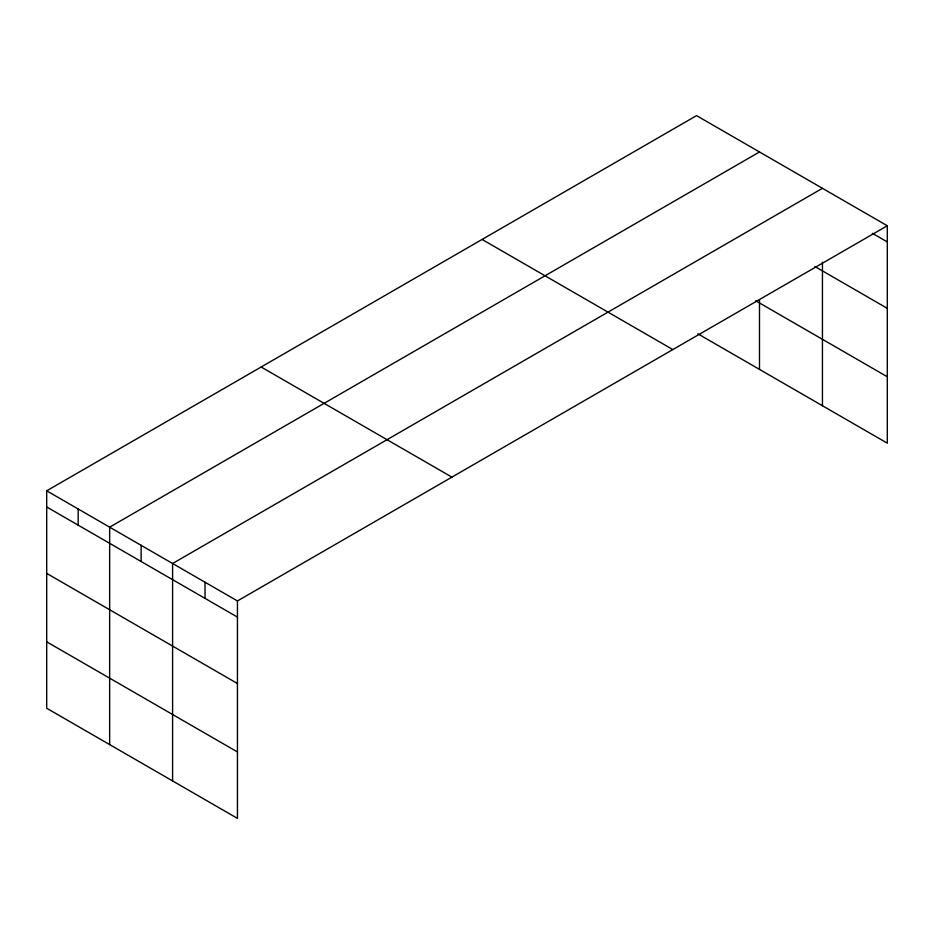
<?xml version="1.0" encoding="UTF-8"?>
<svg xmlns="http://www.w3.org/2000/svg" width="934" height="934" viewBox="0 0 934 934"><rect width="100%" height="100%" fill="white"/><g stroke="black" fill="none" stroke-linecap="round" stroke-linejoin="round"><path stroke-width="1.4" d="M46.7 490.817L237.446 600.947L237.446 818.371L46.7 708.241L46.7 490.817L696.554 115.629L887.3 225.759L887.3 443.183L697.803 333.777M759.494 151.973L109.652 527.161L109.652 744.585M822.445 188.318L172.592 563.506L172.592 780.929M237.446 600.947L887.3 225.759M872.333 233.278L887.3 241.918M814.892 266.529L887.3 308.337M755.723 300.795L887.3 376.764M482.096 239.443L672.854 349.573M261.146 367.004L451.904 477.134M46.7 506.975L237.446 617.105M46.7 573.394L237.446 683.525M46.7 641.821L237.446 751.952M822.445 262.221L822.445 405.741M759.494 300.059L759.494 369.397M205.025 582.221L205.025 598.379M141.127 545.328L141.127 561.486M78.176 508.995L78.176 525.141"/></g></svg>
